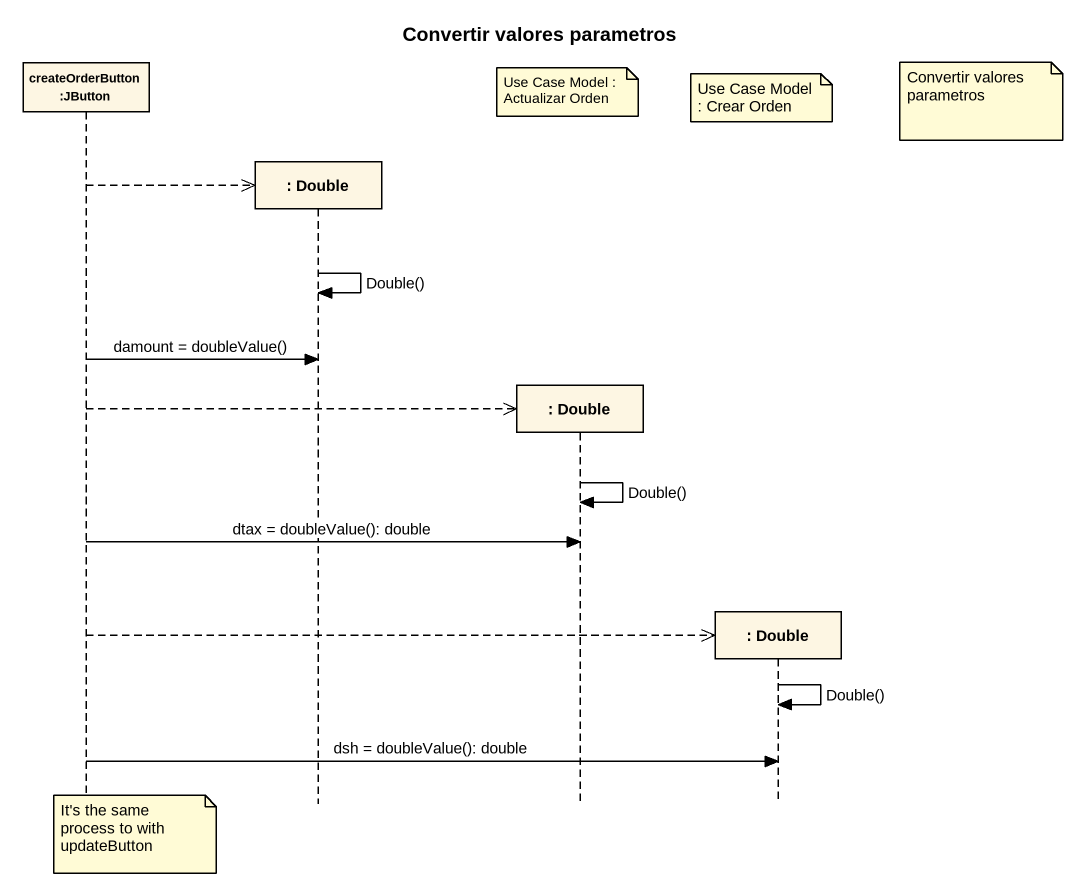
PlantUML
@startuml
title Convertir valores parametros
hide footbox
participant "createOrderButton :JButton" as createOrderButton_JButton
participant ": Double" as Double
participant ": Double" as Double_2
participant ": Double" as Double_3

note over Double_2 : Use Case Model : Actualizar Orden
note over Double_3 : Use Case Model : Crear Orden
note right of Double_3 : Convertir valores parametros
createOrderButton_JButton -->> Double **
Double -> Double : Double()
createOrderButton_JButton -> Double : damount = doubleValue()
createOrderButton_JButton -->> Double_2 **
Double_2 -> Double_2 : Double()
createOrderButton_JButton -> Double_2 : dtax = doubleValue(): double
createOrderButton_JButton -->> Double_3 **
Double_3 -> Double_3 : Double()
createOrderButton_JButton -> Double_3 : dsh = doubleValue(): double
note over createOrderButton_JButton : It's the same process to with updateButton
@enduml
